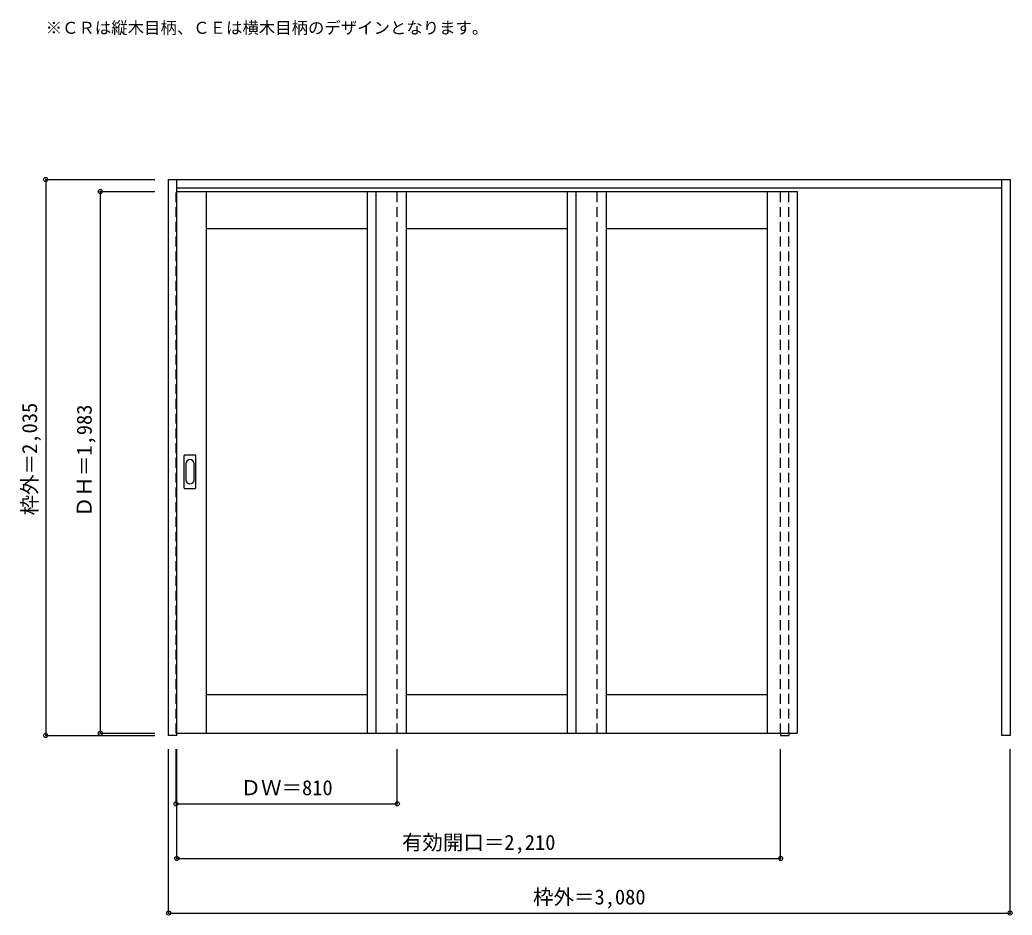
# Model space of a CAD drawing. Units: millimetres, scale not verified. Extents: x -1435 to 2197, y -1390 to 1887.
import ezdxf
from ezdxf.enums import TextEntityAlignment as Align

# ---------------------------------------------------------------- set-up
doc = ezdxf.new("R2010")
doc.units = ezdxf.units.MM
doc.header["$LTSCALE"] = 30
doc.header["$PDMODE"] = 32
doc.header["$PDSIZE"] = 15
doc.linetypes.add('DASHED1', pattern=[1.8, 1.2, -0.6])
for name, color, linetype in [('0-0', 3, 'Continuous'), ('0-1_寸法', 7, 'Continuous'), ('0-2_文字', 7, 'Continuous')]:
    doc.layers.add(name, color=color, linetype=linetype)
doc.styles.add('ＭＳ ゴシック', font='')
doc.styles.get('ＭＳ ゴシック').set_extended_font_data('MS Gothic')

msp = doc.modelspace()

# ---------------------------------------------------------------- linework, layer by layer
at = {"layer": '0-0'}
for p, q in [((-860.09, -732.34), (-860.09, 1302.66)), ((-860.09, 1272.66), (2159.91, 1272.66)), ((2159.91, -732.34), (2159.91, 1302.66)), ((-753.09, 1258.66), (-753.09, -724.34)), ((-163.09, 1258.66), (-163.09, -724.34)), ((-131.09, 1258.66), (-131.09, -724.34)), ((-21.09, 1258.66), (-21.09, -724.34)), ((568.91, 1258.66), (568.91, -724.34)), ((600.91, 1258.66), (600.91, -724.34)), ((710.91, 1258.66), (710.91, -724.34)), ((1300.91, 1258.66), (1300.91, -724.34)), ((-753.09, 1123.66), (-163.09, 1123.66)), ((-21.09, 1123.66), (568.91, 1123.66)), ((710.91, 1123.66), (1300.91, 1123.66)), ((-833.09, 173.66), (-833.09, 292.66)), ((-792.59, 294.16), (-831.59, 294.16)), ((-791.09, 173.66), (-791.09, 292.66)), ((-831.59, 172.16), (-792.59, 172.16)), ((-163.09, -583.34), (-753.09, -583.34)), ((568.91, -583.34), (-21.09, -583.34)), ((1300.91, -583.34), (710.91, -583.34)), ((-860.09, -724.34), (1410.91, -724.34)), ((1349.91, -724.34), (1349.91, -732.34)), ((1379.91, -724.34), (1379.91, -732.34)), ((1349.91, -732.34), (1379.91, -732.34)), ((2189.91, -732.34), (2159.91, -732.34))]:
    msp.add_line(p, q, dxfattribs=at)
at = {"layer": '0-0', "color": 4, "linetype": 'DASHED1'}
for p, q in [((1349.91, -724.34), (1349.91, 1272.66)), ((1379.91, -724.34), (1379.91, 1272.66)), ((-863.09, 1258.66), (-860.09, 1258.66)), ((-863.09, -724.34), (-863.09, 1258.66)), ((-53.09, -724.34), (-53.09, 1258.66)), ((678.91, -724.34), (678.91, 1258.66)), ((-860.09, -724.34), (-863.09, -724.34))]:
    msp.add_line(p, q, dxfattribs=at)
at = {"layer": '0-0', "color": 7}
for p, q in [((-827.09, 262.76), (-827.09, 203.56)), ((-797.09, 203.56), (-797.09, 262.76))]:
    msp.add_line(p, q, dxfattribs=at)
at = {"layer": '0-0'}
for points in [[(-860.09, -732.34), (-890.09, -732.34), (-890.09, 1302.66)], [(-890.09, 1302.66), (2189.91, 1302.66), (2189.91, -732.34)], [(-860.09, 1258.66), (1410.91, 1258.66), (1410.91, -724.34)]]:
    msp.add_lwpolyline(points, dxfattribs=at)
for centre, start, end in [((-831.59, 292.66), 90, 180), ((-792.59, 292.66), 0, 90), ((-831.59, 173.66), 180, 270), ((-792.59, 173.66), 270, 0)]:
    msp.add_arc(centre, 1.5, start, end, dxfattribs=at)
at = {"layer": '0-0', "color": 7}
for centre, start, end in [((-812.09, 262.76), 0, 180), ((-812.09, 203.56), 180, 0)]:
    msp.add_arc(centre, 15, start, end, dxfattribs=at)
at = {"layer": '0-1_寸法', "color": 4}
for p, q in [((-1340.09, 1302.66), (-940.09, 1302.66)), ((-1340.09, 1302.66), (-1340.09, -732.34)), ((-1140.09, 1258.66), (-1140.09, -724.34)), ((-1140.09, 1258.66), (-940.09, 1258.66)), ((-1140.09, -724.34), (-940.09, -724.34)), ((-1340.09, -732.34), (-940.09, -732.34)), ((-890.09, -1382.34), (-890.09, -782.34)), ((-863.09, -982.34), (-863.09, -782.34)), ((-860.09, -1182.34), (-860.09, -782.34)), ((-53.09, -982.34), (-53.09, -782.34)), ((1349.91, -1182.34), (1349.91, -782.34)), ((2189.91, -1382.34), (2189.91, -782.34)), ((-863.09, -982.34), (-53.09, -982.34)), ((-860.09, -1182.34), (1349.91, -1182.34)), ((-890.09, -1382.34), (2189.91, -1382.34))]:
    msp.add_line(p, q, dxfattribs=at)
at = {"layer": '0-1_寸法'}
for p in [(-1340.09, 1302.66), (-1140.09, 1258.66), (-1340.09, -732.34), (-1140.09, -724.34), (-863.09, -982.34), (-53.09, -982.34), (-860.09, -1182.34), (1349.91, -1182.34), (-890.09, -1382.34), (2189.91, -1382.34)]:
    msp.add_point(p, dxfattribs=at)

# ---------------------------------------------------------------- texts
at = {"layer": '0-1_寸法', "style": 'ＭＳ ゴシック'}
for s, p in [('枠外＝2,035', (-1355.09, 73.41)), ('ＤＨ＝1,983', (-1155.09, 66.91))]:
    msp.add_text(s, height=54.99, rotation=90, dxfattribs=at).set_placement(p, align=Align.BOTTOM_LEFT)
for s, p in [('ＤＷ＝810', (-626.84, -967.34)), ('有効開口＝2,210', (-36.34, -1167.34)), ('枠外＝3,080', (443.66, -1367.34))]:
    msp.add_text(s, height=54.99, dxfattribs=at).set_placement(p, align=Align.BOTTOM_LEFT)
at = {"layer": '0-2_文字', "style": 'ＭＳ ゴシック'}
msp.add_text('※ＣＲは縦木目柄、ＣＥは横木目柄のデザインとなります。', height=43.99, dxfattribs=at).set_placement((-1340.09, 1822.78), align=Align.BOTTOM_LEFT)

doc.saveas('drawing.dxf')
